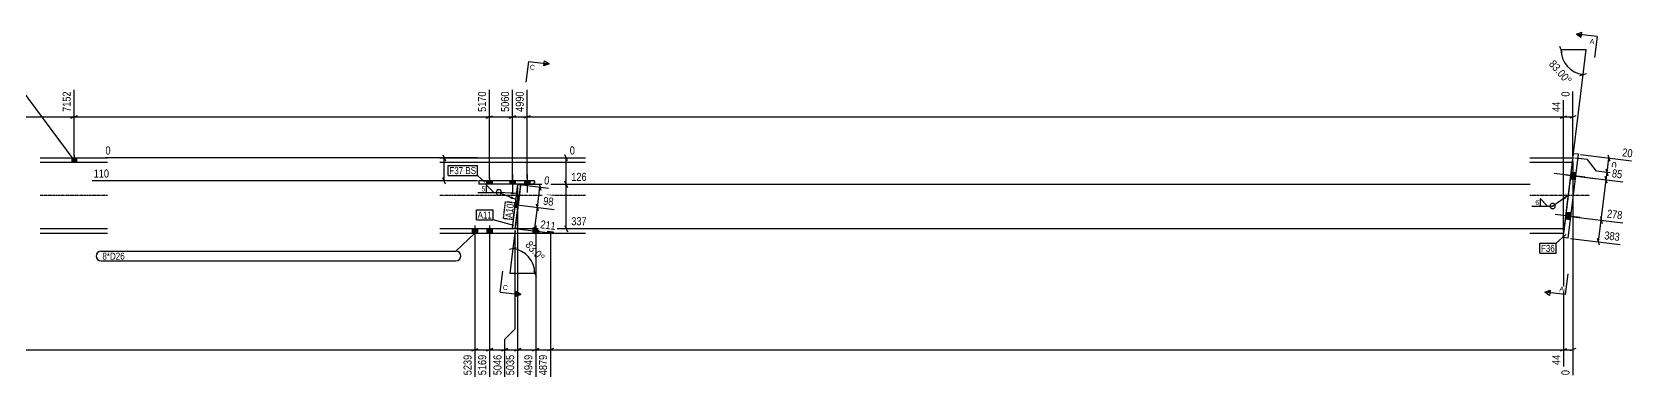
# Model space of a CAD drawing. Header units: millimetres. Extents: x 23 to 83937, y 8 to 4911.
# Drawn here: x 7863 to 15512, y 204 to 1847 of the extents above; entities that cross this region are included whole.
import ezdxf

# ---------------------------------------------------------------- set-up
doc = ezdxf.new("R2010")
doc.units = ezdxf.units.MM
doc.linetypes.add('DXK_LINE_DOT2', pattern=[3.9198, 1.9599, -1.9599])
doc.linetypes.add('DXK_LINE_DOT3', pattern=[5.9187, 2.979, -0.9799, 0.9799, -0.9799])
for name, color, linetype in [('MÅLSÆTNING', 7, 'Continuous'), ('STÅL', 7, 'Continuous'), ('TEKST', 7, 'Continuous')]:
    doc.layers.add(name, color=color, linetype=linetype)
doc.styles.add('Arial', font='ARIAL.TTF', dxfattribs={"height": 0.2})
doc.styles.add('Arial Narrow', font='ARIALN.TTF', dxfattribs={"height": 0.2})

msp = doc.modelspace()

# ---------------------------------------------------------------- hatches: boundary and pattern name
at = {"layer": 'STÅL', "linetype": 'Continuous'}
for points in [[(8074.4, 1248), (8052.4, 1248), (8052.4, 1225.5), (8074.4, 1225.5)], [(15227.7, 1144.2), (15231.7, 1176.9), (15206.9, 1180), (15202.9, 1147.2)], [(15227.7, 1144.2), (15231.7, 1176.9), (15206.9, 1180), (15202.9, 1147.2)], [(10032.3, 1123), (10058.3, 1123), (10058.3, 1138), (10032.3, 1138)], [(10168.3, 1138), (10142.3, 1138), (10142.3, 1123), (10168.3, 1123)], [(10238.3, 1138), (10212.3, 1138), (10212.3, 1123), (10238.3, 1123)], [(10169.6, 1037.9), (10166.5, 1012.1), (10181.3, 1010.3), (10184.5, 1036.1)], [(15183.4, 988.1), (15179.3, 955.3), (15204.1, 952.3), (15208.2, 985)], [(15183.4, 988.1), (15179.3, 955.3), (15204.1, 952.3), (15208.2, 985)], [(9989.2, 910.5), (9963.2, 910.5), (9963.2, 888), (9989.2, 888)], [(9989.2, 910.5), (9963.2, 910.5), (9963.2, 888), (9989.2, 888)], [(10059.2, 910.5), (10033.2, 910.5), (10033.2, 888), (10059.2, 888)], [(10059.2, 910.5), (10033.2, 910.5), (10033.2, 888), (10059.2, 888)], [(10279.2, 910.5), (10253.2, 910.5), (10253.2, 888), (10279.2, 888)], [(10279.2, 910.5), (10253.2, 910.5), (10253.2, 888), (10279.2, 888)], [(10349.2, 910.5), (10323.2, 910.5), (10323.2, 888), (10349.2, 888)], [(10349.2, 910.5), (10323.2, 910.5), (10323.2, 888), (10349.2, 888)]]:
    msp.add_hatch(color=96, dxfattribs=at).paths.add_polyline_path(points)
at = {"layer": 'TEKST', "linetype": 'Continuous'}
for color, points in [(30, [(10304.6, 1686), (10306.1, 1698.4), (10330.9, 1695.3)]), (3, [(10150, 1085.8), (10174.5, 1078), (10149.2, 1073.3)]), (3, [(15168.9, 1059.2), (15193.2, 1068), (15175.9, 1048.9)]), (30, [(15107.6, 617.2), (15106.1, 604.8), (15081.3, 607.9)])]:
    msp.add_hatch(color=color, dxfattribs=at).paths.add_polyline_path(points)

# ---------------------------------------------------------------- linework, layer by layer
at = {"layer": 'MÅLSÆTNING', "color": 7, "linetype": 'Continuous'}
for p, q in [((15164.7, 1749.4), (15152.7, 1779.4)), ((15158.7, 1764.4), (15278.7, 1764.4)), ((15264.1, 1645.3), (15278.7, 1764.4)), ((15216.5, 1257.9), (15264.1, 1645.3)), ((15248.4, 1641.2), (15279.7, 1649.5)), ((8063.4, 1258), (8063.4, 1571.7)), ((10045.3, 1148), (10045.3, 1571.7)), ((10045.3, 1148), (10045.3, 1571.7)), ((10155.3, 1140.5), (10155.3, 1571.7)), ((10225.3, 1148), (10225.3, 1571.7)), ((10225.3, 1148), (10225.3, 1571.7)), ((15171.1, 898), (15171.1, 1522.9)), ((7663.1, 1442.6), (8063.4, 1442.6)), ((8048.4, 1436.6), (8078.4, 1448.6)), ((10030.3, 1436.6), (10060.3, 1448.6)), ((10140.3, 1436.6), (10170.3, 1448.6)), ((10155.3, 1442.6), (10225.3, 1442.6)), ((10240.3, 1448.6), (10210.3, 1436.6)), ((10240.3, 1448.6), (10210.3, 1436.6)), ((10225.3, 1442.6), (15171.1, 1442.6)), ((15156.1, 1436.6), (15186.1, 1448.6)), ((15156.1, 1436.6), (15186.1, 1448.6)), ((15171.1, 1442.6), (15215.3, 1442.6)), ((15230.3, 1448.6), (15200.3, 1436.6)), ((9988.7, 1248), (8213.4, 1248)), ((9823.2, 1263), (9835.2, 1233)), ((9829.2, 1138), (9829.2, 1248)), ((10276.2, 1248), (10453.2, 1248)), ((10417.8, 1233), (10405.8, 1263)), ((10411.8, 1122), (10411.8, 1248)), ((15215.3, 1229.8), (15215.3, 212.1)), ((15285.3, 1239.4), (15225.2, 1246.8)), ((15285.3, 1239.4), (15225.2, 1246.8)), ((15252.4, 1263.6), (15495.9, 1233.7)), ((15328.8, 1183.7), (15285.3, 1239.4)), ((15328.8, 1183.7), (15285.3, 1239.4)), ((15378.4, 1177.6), (15386.9, 1247.1)), ((15382.8, 1262.7), (15391.1, 1231.4)), ((9835.2, 1123), (9823.2, 1153)), ((15207.4, 1163.3), (15453.9, 1133)), ((15419.5, 1172.5), (15328.8, 1183.7)), ((15419.5, 1172.5), (15328.8, 1183.7)), ((15378.3, 1127.2), (15370, 1158.5)), ((15374.1, 1142.8), (15378.4, 1177.6)), ((15382.5, 1162), (15374.3, 1193.2)), ((15374.3, 1193.2), (15382.5, 1162)), ((9988.7, 1138), (8150.1, 1138)), ((10179.9, 1112), (10179.9, 204.4)), ((10189.9, 1122), (15011.9, 1122)), ((10189.9, 1122), (15011.9, 1122)), ((10189.9, 1120.8), (10327.5, 1103.9)), ((10274.5, 1011.9), (10286.4, 1109)), ((10282.3, 1124.6), (10290.5, 1093.3)), ((10405.8, 1137), (10417.8, 1107)), ((10417.8, 1107), (10405.8, 1137)), ((10411.8, 910.8), (10411.8, 1122)), ((10178, 1023.8), (10354.2, 1002.1)), ((10178, 1023.8), (10354.2, 1002.1)), ((10278.6, 996.3), (10270.4, 1027.5)), ((10270.4, 1027.5), (10278.6, 996.3)), ((10405.8, 925.8), (10417.8, 895.8)), ((15216.1, 967.4), (15454.5, 938.2)), ((15216.1, 967.4), (15454.5, 938.2)), ((15337.9, 847.4), (15350.6, 950.9)), ((15346.5, 966.5), (15354.7, 935.3)), ((15346.5, 966.5), (15354.7, 935.3)), ((9976.2, 858), (9976.2, 204.4)), ((10046.2, 858), (10046.2, 204.4)), ((10167.9, 900.6), (10157.4, 815.5)), ((10179.1, 910.8), (15011.9, 910.8)), ((10266.2, 858), (10266.2, 204.4)), ((15171.1, 878), (15171.1, 253.1)), ((15203.4, 863.9), (15441.8, 834.6)), ((15342, 831.7), (15333.7, 863)), ((10173, 819.6), (10141.8, 811.3)), ((10157.4, 815.5), (10142.8, 696.3)), ((10262.8, 696.3), (10142.8, 696.3)), ((10256.8, 711.3), (10268.8, 681.3)), ((10119.1, 383.4), (10169.1, 433.4)), ((10119.1, 383.4), (10169.1, 433.4)), ((10119.1, 204.4), (10119.1, 383.4)), ((9961.2, 327.4), (9991.2, 339.4)), ((9976.2, 333.4), (10046.2, 333.4)), ((10061.2, 339.4), (10031.2, 327.4)), ((10104.1, 327.4), (10134.1, 339.4)), ((10164.9, 327.4), (10194.9, 339.4)), ((10179.9, 333.4), (10266.2, 333.4)), ((10281.2, 339.4), (10251.2, 327.4)), ((10351.2, 339.4), (10321.2, 327.4)), ((10351.2, 339.4), (10321.2, 327.4)), ((10336.2, 333.4), (15171.1, 333.4)), ((15156.1, 327.4), (15186.1, 339.4)), ((15156.1, 327.4), (15186.1, 339.4)), ((15171.1, 333.4), (15215.3, 333.4)), ((15230.3, 339.4), (15200.3, 327.4))]:
    msp.add_line(p, q, dxfattribs=at)
for centre, start, end in [((15278.7, 1764.4), 180, 263), ((10142.8, 696.3), 0, 83)]:
    msp.add_arc(centre, 120, start, end, dxfattribs=at)
at = {"layer": 'STÅL', "color": 2, "linetype": 'Continuous'}
for p, q in [((7902.4, 1248), (8223.9, 1248)), ((8223.9, 1225.5), (7902.4, 1225.5)), ((9808.2, 1248), (10504.2, 1248)), ((10504.2, 1225.5), (9808.2, 1225.5)), ((15009.7, 1248), (15215.3, 1248)), ((15212.5, 1225.5), (15009.7, 1225.5)), ((15168.6, 868.1), (15217.7, 1267.8)), ((15193.4, 865.1), (15242.5, 1264.8)), ((15215.3, 1248), (15212.5, 1225.5)), ((15242.5, 1264.8), (15217.7, 1267.8)), ((9995.3, 1138), (9995.3, 1123)), ((10260.3, 1138), (9995.3, 1138)), ((10260.3, 1123), (9995.3, 1123)), ((10179.9, 1122), (10154.2, 912.6)), ((10169.1, 910.8), (10194.8, 1120.2)), ((10194.8, 1120.2), (10179.9, 1122)), ((10260.3, 1123), (10260.3, 1138)), ((10170.1, 1041.6), (10185, 1039.8)), ((7902.4, 910.5), (8223.9, 910.5)), ((8223.9, 888), (7902.4, 888)), ((9808.2, 910.5), (10504.2, 910.5)), ((10504.2, 888), (9808.2, 888)), ((10154.2, 912.6), (10169.1, 910.8)), ((15009.7, 910.5), (15173.8, 910.5)), ((15171.1, 888), (15009.7, 888)), ((15193.4, 865.1), (15168.6, 868.1)), ((15173.8, 910.5), (15171.1, 888))]:
    msp.add_line(p, q, dxfattribs=at)
at = {"layer": 'STÅL', "color": 96, "linetype": 'Continuous'}
for p, q in [((8052.4, 1248), (8052.4, 1225.5)), ((8063.4, 1261), (8063.4, 1225.5)), ((8074.4, 1248), (8074.4, 1225.5)), ((10045.3, 1153), (10045.3, 1123)), ((10155.3, 1168), (10155.3, 1083)), ((10225.3, 1168), (10225.3, 1083)), ((15273.4, 1155.2), (15125.5, 1173.4)), ((15171.2, 1167.8), (15319.1, 1149.6)), ((15231.7, 1176.9), (15206.9, 1180)), ((15206.9, 1180), (15231.7, 1176.9)), ((10032.3, 1138), (10032.3, 1123)), ((10058.3, 1138), (10058.3, 1123)), ((10142.3, 1138), (10142.3, 1123)), ((10168.3, 1138), (10168.3, 1123)), ((10212.3, 1138), (10212.3, 1123)), ((10238.3, 1138), (10238.3, 1123)), ((15227.7, 1144.2), (15202.9, 1147.2)), ((15202.9, 1147.2), (15227.7, 1144.2)), ((10153.1, 1026.8), (10182.9, 1023.2)), ((10166.5, 1012.1), (10181.3, 1010.3)), ((10169.6, 1037.9), (10184.5, 1036.1)), ((9976.2, 925.5), (9976.2, 820.5)), ((9976.2, 925.5), (9976.2, 820.5)), ((10046.2, 925.5), (10046.2, 820.5)), ((10046.2, 925.5), (10046.2, 820.5)), ((10266.2, 925.5), (10266.2, 820.5)), ((10266.2, 925.5), (10266.2, 820.5)), ((10336.2, 925.5), (10336.2, 820.5)), ((10336.2, 925.5), (10336.2, 820.5)), ((15249.8, 963.3), (15131.7, 977.8)), ((15249.8, 963.3), (15131.7, 977.8)), ((15204.1, 952.3), (15179.3, 955.3)), ((15204.1, 952.3), (15179.3, 955.3)), ((15208.2, 985), (15183.4, 988.1)), ((15208.2, 985), (15183.4, 988.1)), ((9963.2, 910.5), (9963.2, 888)), ((9963.2, 910.5), (9963.2, 888)), ((9989.2, 910.5), (9989.2, 888)), ((9989.2, 910.5), (9989.2, 888)), ((10033.2, 910.5), (10033.2, 888)), ((10033.2, 910.5), (10033.2, 888)), ((10059.2, 910.5), (10059.2, 888)), ((10059.2, 910.5), (10059.2, 888)), ((10253.2, 910.5), (10253.2, 888)), ((10253.2, 910.5), (10253.2, 888)), ((10279.2, 910.5), (10279.2, 888)), ((10279.2, 910.5), (10279.2, 888)), ((10323.2, 910.5), (10323.2, 888)), ((10323.2, 910.5), (10323.2, 888)), ((10349.2, 910.5), (10349.2, 888)), ((10349.2, 910.5), (10349.2, 888))]:
    msp.add_line(p, q, dxfattribs=at)
at = {"layer": 'STÅL', "color": 7, "linetype": 'DXK_LINE_DOT2'}
for p, q in [((15212.5, 1225.5), (15173.8, 910.5)), ((10260.3, 1138), (9995.3, 1138)), ((9995.3, 1138), (9995.3, 1123)), ((10260.3, 1123), (9995.3, 1123)), ((10179.9, 1122), (10154.2, 912.6)), ((10194.8, 1120.2), (10169.1, 910.8)), ((10179.9, 1122), (10194.8, 1120.2)), ((10260.3, 1138), (10260.3, 1123)), ((10185, 1039.8), (10170.1, 1041.6)), ((10154.2, 912.6), (10169.1, 910.8))]:
    msp.add_line(p, q, dxfattribs=at)
at = {"layer": 'STÅL', "color": 96, "linetype": 'DXK_LINE_DOT2'}
for p, q in [((10045.3, 1153), (10045.3, 1123)), ((10155.3, 1168), (10155.3, 1083)), ((10225.3, 1168), (10225.3, 1083)), ((10032.3, 1138), (10032.3, 1123)), ((10058.3, 1138), (10058.3, 1123)), ((10142.3, 1138), (10142.3, 1123)), ((10168.3, 1138), (10168.3, 1123)), ((10212.3, 1138), (10212.3, 1123)), ((10238.3, 1138), (10238.3, 1123))]:
    msp.add_line(p, q, dxfattribs=at)
at = {"layer": 'STÅL', "color": 7, "linetype": 'DXK_LINE_DOT3'}
for p, q in [((8223.9, 1068), (7902.4, 1068)), ((10504.2, 1068), (9808.2, 1068)), ((15293.2, 1068), (15009.7, 1068))]:
    msp.add_line(p, q, dxfattribs=at)
at = {"layer": 'TEKST', "color": 30, "linetype": 'Continuous'}
for p, q in [((15232.3, 1838), (15255.6, 1822.5)), ((10304.6, 1686), (10307.7, 1710.8)), ((10330.9, 1695.3), (10304.6, 1686)), ((10307.7, 1710.8), (10330.9, 1695.3)), ((15081.3, 607.9), (15107.6, 617.2)), ((15107.6, 617.2), (15104.5, 592.4)), ((15104.5, 592.4), (15081.3, 607.9))]:
    msp.add_line(p, q, dxfattribs=at)
at = {"layer": 'TEKST', "color": 3, "linetype": 'Continuous'}
for p, q in [((10174.5, 1078), (10090.5, 1083.2)), ((15193.2, 1068), (15119.2, 1018.3))]:
    msp.add_line(p, q, dxfattribs=at)
for centre, start, end in [((10090.5, 1083.2), 90, 270), ((10090.5, 1083.2), 270, 90), ((15119.2, 1018.3), 90, 270), ((15119.2, 1018.3), 270, 90)]:
    msp.add_arc(centre, 12.5, start, end, dxfattribs=at)

# ---------------------------------------------------------------- wipeouts: each hides what was drawn before it
at = {"color": 0, "linetype": 'Continuous'}
msp.add_wipeout([(10260.9, 1666.1), (10264, 1690.9), (10240.1, 1693.9), (10237, 1669.1)], dxfattribs=at).dxf.layer = 'TEKST'
at = {"color": 0}
for points in [[(9879.7, 762.5), (9879.7, 797.5), (8198.7, 797.5), (8198.7, 762.5)], [(15129.1, 799.7), (15129.1, 834.7), (15063.1, 834.7), (15063.1, 799.7)]]:
    msp.add_wipeout(points, dxfattribs=at).dxf.layer = 'TEKST'

# ---------------------------------------------------------------- next in the draw order: linework, layer by layer
at = {"layer": 'TEKST', "color": 7, "linetype": 'Continuous'}
msp.add_line((10231.7, 1707.5), (10330.9, 1695.3), dxfattribs=at)

# ---------------------------------------------------------------- next in the draw order: texts
at = {"layer": 'TEKST', "color": 3, "linetype": 'Continuous', "style": 'Arial'}
msp.add_text('C', height=23.9, rotation=-7.00154, dxfattribs=at).set_placement((10237, 1669.1))

# ---------------------------------------------------------------- next in the draw order: wipeouts: each hides what was drawn before it
at = {"color": 0}
for points, layer in [([(15184.7, 1583.1), (15226.7, 1620.2), (15129.2, 1730.4), (15087.3, 1693.3)], 'MÅLSÆTNING'), ([(10284.2, 739.5), (10326.1, 776.6), (10244.8, 868.5), (10202.9, 831.4)], 'MÅLSÆTNING'), ([(9920.4, 1170.4), (9920.4, 1205.4), (9854.3, 1205.4), (9854.3, 1170.4)], 'TEKST'), ([(15053.7, 1021.3), (15053.7, 1050.3), (15034.5, 1050.3), (15034.5, 1021.3)], 'TEKST'), ([(10057.4, 958.6), (10057.4, 993.6), (9989.2, 993.6), (9989.2, 958.6)], 'TEKST'), ([(9879.7, 762.5), (9879.7, 797.5), (8198.7, 797.5), (8198.7, 762.5)], 'TEKST'), ([(15129.1, 799.7), (15129.1, 834.7), (15063.1, 834.7), (15063.1, 799.7)], 'TEKST')]:
    msp.add_wipeout(points, dxfattribs=at).dxf.layer = layer
at = {"color": 0, "linetype": 'Continuous'}
for points, layer in [([(8055.4, 1572.4), (7999.4, 1572.4), (7999.4, 1458.9), (8055.4, 1458.9)], 'MÅLSÆTNING'), ([(10217.3, 1572.4), (10161.3, 1572.4), (10161.3, 1458.9), (10217.3, 1458.9)], 'MÅLSÆTNING'), ([(9820.2, 1256), (9820.2, 1312), (8205.4, 1312), (8205.4, 1256)], 'MÅLSÆTNING'), ([(10461.2, 1256), (10461.2, 1312), (10420.8, 1312), (10420.8, 1256)], 'MÅLSÆTNING'), ([(15504.8, 1240.6), (15511.6, 1296.2), (15447.4, 1304.1), (15440.5, 1248.5)], 'MÅLSÆTNING'), ([(9812.9, 1146), (9812.9, 1202), (8149.4, 1202), (8149.4, 1146)], 'MÅLSÆTNING'), ([(10336.4, 1110.9), (10343.2, 1166.5), (10303.2, 1171.4), (10296.3, 1115.8)], 'MÅLSÆTNING'), ([(15012.7, 1130), (15012.7, 1186), (10428.1, 1186), (10428.1, 1130)], 'MÅLSÆTNING'), ([(15012.7, 918.8), (15012.7, 974.8), (10428.1, 974.8), (10428.1, 918.8)], 'MÅLSÆTNING'), ([(10038.2, 317.2), (9982.2, 317.2), (9982.2, 203.7), (10038.2, 203.7)], 'MÅLSÆTNING'), ([(10258.2, 317.2), (10202.2, 317.2), (10202.2, 203.7), (10258.2, 203.7)], 'MÅLSÆTNING'), ([(15207.3, 244.4), (15151.3, 244.4), (15151.3, 204.1), (15207.3, 204.1)], 'MÅLSÆTNING'), ([(15317.1, 1789.8), (15320.1, 1814.6), (15298.1, 1817.3), (15295, 1792.5)], 'TEKST')]:
    msp.add_wipeout(points, dxfattribs=at).dxf.layer = layer

# ---------------------------------------------------------------- next in the draw order: hatches: boundary and pattern name
at = {"layer": 'TEKST', "linetype": 'Continuous'}
msp.add_hatch(color=30, dxfattribs=at).paths.add_polyline_path([(15257.1, 1834.9), (15255.6, 1822.5), (15232.3, 1838)])

# ---------------------------------------------------------------- next in the draw order: linework, layer by layer
at = {"layer": 'MÅLSÆTNING', "color": 7, "linetype": 'Continuous'}
for p, q in [((8063.4, 1258), (8063.4, 1571.7)), ((10155.3, 1140.5), (10155.3, 1571.7)), ((15215.3, 1258), (15215.3, 1564)), ((8078.4, 1448.6), (8048.4, 1436.6)), ((8063.4, 1442.6), (10045.3, 1442.6)), ((10045.3, 1442.6), (10155.3, 1442.6)), ((10170.3, 1448.6), (10140.3, 1436.6)), ((10179.9, 1112), (10179.9, 204.4)), ((10260.7, 899.5), (10274.5, 1011.9)), ((9976.2, 858), (9976.2, 204.4)), ((10046.2, 858), (10046.2, 204.4)), ((10164.2, 911.4), (10364.6, 886.8)), ((10169.1, 433.4), (10169.1, 900.8)), ((10169.1, 433.4), (10169.1, 900.8)), ((10264.8, 883.9), (10256.6, 915.2)), ((10266.2, 858), (10266.2, 204.4)), ((10336.2, 858), (10336.2, 204.4)), ((10336.2, 858), (10336.2, 204.4)), ((15171.1, 878), (15171.1, 253.1)), ((6060.3, 333.4), (9976.2, 333.4)), ((9961.2, 327.4), (9991.2, 339.4)), ((10031.2, 327.4), (10061.2, 339.4)), ((10119.1, 333.4), (10179.9, 333.4)), ((10194.9, 339.4), (10164.9, 327.4)), ((10251.2, 327.4), (10281.2, 339.4)), ((10266.2, 333.4), (10336.2, 333.4))]:
    msp.add_line(p, q, dxfattribs=at)
at = {"layer": 'TEKST', "color": 30, "linetype": 'Continuous'}
for p in [(15232.3, 1838), (15255.6, 1822.5)]:
    msp.add_line(p, (15258.6, 1847.3), dxfattribs=at)
at = {"layer": 'TEKST', "color": 7, "linetype": 'Continuous'}
for p, q in [((15331.6, 1825.8), (15232.3, 1838)), ((15331.6, 1825.8), (15319.4, 1726.5)), ((10231.7, 1707.5), (10219.5, 1608.2)), ((8063.4, 1236.7), (7770.7, 1631.1)), ((9976.2, 889.2), (9885.7, 803.5)), ((15181.8, 882.9), (15135.1, 840.7)), ((8192.7, 803.5), (9885.7, 803.5)), ((15057.1, 840.7), (15135.1, 840.7)), ((15057.1, 793.7), (15057.1, 840.7)), ((15057.1, 793.7), (15135.1, 793.7)), ((15135.1, 793.7), (15135.1, 840.7)), ((8192.7, 756.5), (9885.7, 756.5))]:
    msp.add_line(p, q, dxfattribs=at)
at = {"layer": 'TEKST', "color": 3, "linetype": 'Continuous'}
for p, q in [((15019, 1018.3), (15119.2, 1018.3)), ((15094.6, 1018.3), (15058.9, 1054.1)), ((15058.9, 1054.1), (15058.9, 1018.3)), ((15058.9, 1018.3), (15094.6, 1018.3))]:
    msp.add_line(p, q, dxfattribs=at)
at = {"layer": 'TEKST', "color": 7, "linetype": 'Continuous'}
for centre, start, end in [((8192.7, 780), 90, 270), ((9885.7, 780), 270, 90)]:
    msp.add_arc(centre, 23.5, start, end, dxfattribs=at)

# ---------------------------------------------------------------- next in the draw order: texts
at = {"layer": 'MÅLSÆTNING', "color": 3, "style": 'Arial Narrow'}
for s, p in [('83.00°', (15098.6, 1692.6)), ('83.0°', (10214.2, 830.7))]:
    msp.add_text(s, height=38.18, rotation=-48.50088, dxfattribs=at).set_placement(p)
at = {"layer": 'MÅLSÆTNING', "color": 3, "linetype": 'Continuous', "style": 'Arial Narrow'}
for s, height, rotation, p in [('7152', 38.18, 90.00021, (8047.4, 1466.9)), ('4990', 38.18, 90.00021, (10209.3, 1466.9)), ('20', 38.18, -7.00154, (15449.4, 1255.5)), ('0', 38.2, -7.00154, (10305.2, 1122.8)), ('5169', 38.18, 90.00021, (10030.2, 211.7)), ('4949', 38.18, 90.00021, (10250.2, 211.7)), ('0', 38.2, 90.00021, (15199.3, 212.1))]:
    msp.add_text(s, height=height, rotation=rotation, dxfattribs=at).set_placement(p)
for s, height, p in [('0', 38.2, (8213.4, 1264)), ('0', 38.2, (10428.8, 1264)), ('110', 38.18, (8157.4, 1154)), ('126', 38.18, (10436.1, 1138)), ('337', 38.18, (10436.1, 926.8))]:
    msp.add_text(s, height=height, dxfattribs=at).set_placement(p)
at = {"layer": 'TEKST', "color": 3, "linetype": 'Continuous', "style": 'Arial'}
msp.add_text('A', height=23.9, rotation=-7.00154, dxfattribs=at).set_placement((15295, 1792.5))
at = {"layer": 'TEKST', "color": 3, "style": 'Arial Narrow'}
for s, height, p in [('6', 23.9, (15036.5, 1023.3)), ('8*D26', 33.4, (8198.7, 762.5)), ('F36', 33.4, (15063.1, 799.7))]:
    msp.add_text(s, height=height, dxfattribs=at).set_placement(p)

# ---------------------------------------------------------------- next in the draw order: wipeouts: each hides what was drawn before it
at = {"color": 0}
for points in [[(9920.4, 1170.4), (9920.4, 1205.4), (9854.3, 1205.4), (9854.3, 1170.4)], [(10057.4, 958.6), (10057.4, 993.6), (9989.2, 993.6), (9989.2, 958.6)]]:
    msp.add_wipeout(points, dxfattribs=at).dxf.layer = 'TEKST'

# ---------------------------------------------------------------- next in the draw order: linework, layer by layer
at = {"layer": 'TEKST', "color": 7, "linetype": 'Continuous'}
for p, q in [((9848.3, 1164.4), (9848.3, 1211.4)), ((9983.2, 999.6), (10063.4, 999.6)), ((9983.2, 952.6), (9983.2, 999.6)), ((10063.4, 952.6), (10063.4, 999.6)), ((9983.2, 952.6), (10063.4, 952.6))]:
    msp.add_line(p, q, dxfattribs=at)

# ---------------------------------------------------------------- next in the draw order: texts
at = {"layer": 'TEKST', "color": 3, "style": 'Arial Narrow'}
msp.add_text('A11', height=33.4, dxfattribs=at).set_placement((9989.2, 958.6))

# ---------------------------------------------------------------- next in the draw order: wipeouts: each hides what was drawn before it
at = {"color": 0, "linetype": 'Continuous'}
for points, layer in [([(10147.3, 1572.4), (10091.3, 1572.4), (10091.3, 1458.9), (10147.3, 1458.9)], 'MÅLSÆTNING'), ([(15207.3, 1572), (15151.3, 1572), (15151.3, 1531.6), (15207.3, 1531.6)], 'MÅLSÆTNING'), ([(15428.4, 1179.5), (15435.2, 1235.1), (15395.1, 1240), (15388.3, 1184.4)], 'MÅLSÆTNING'), ([(10355.9, 1010), (10362.7, 1065.6), (10298.5, 1073.5), (10291.6, 1017.9)], 'MÅLSÆTNING'), ([(10366.3, 894.6), (10373.1, 950.2), (10284.7, 961.1), (10277.8, 905.5)], 'MÅLSÆTNING'), ([(9968.2, 317.2), (9912.2, 317.2), (9912.2, 203.7), (9968.2, 203.7)], 'MÅLSÆTNING'), ([(10171.9, 317.2), (10115.9, 317.2), (10115.9, 203.7), (10171.9, 203.7)], 'MÅLSÆTNING'), ([(10328.2, 317.2), (10272.2, 317.2), (10272.2, 203.7), (10328.2, 203.7)], 'MÅLSÆTNING'), ([(15163.1, 317.2), (15107.1, 317.2), (15107.1, 252.4), (15163.1, 252.4)], 'MÅLSÆTNING'), ([(10132, 616.3), (10135.1, 641.1), (10111.2, 644), (10108.1, 619.2)], 'TEKST'), ([(15172.1, 609.3), (15175.2, 634.1), (15153.1, 636.8), (15150.1, 612)], 'TEKST')]:
    msp.add_wipeout(points, dxfattribs=at).dxf.layer = layer
at = {"color": 0}
for points in [[(9982, 1170.4), (9982, 1205.4), (9930.9, 1205.4), (9930.9, 1170.4)], [(10162.1, 1027.3), (10127.4, 1031.5), (10119.1, 963.8), (10153.8, 959.6)]]:
    msp.add_wipeout(points, dxfattribs=at).dxf.layer = 'TEKST'

# ---------------------------------------------------------------- next in the draw order: hatches: boundary and pattern name
at = {"layer": 'TEKST', "linetype": 'Continuous'}
msp.add_hatch(color=30, dxfattribs=at).paths.add_polyline_path([(10171.1, 598.9), (10172.7, 611.3), (10195.9, 595.8)])

# ---------------------------------------------------------------- next in the draw order: linework, layer by layer
at = {"layer": 'MÅLSÆTNING', "color": 7, "linetype": 'Continuous'}
for p, q in [((15171.1, 898), (15171.1, 1522.9)), ((10030.3, 1436.6), (10060.3, 1448.6)), ((15207.4, 1163.3), (15453.9, 1133)), ((15378.3, 1127.2), (15370, 1158.5)), ((15350.6, 950.9), (15374.1, 1142.8)), ((10119.1, 204.4), (10119.1, 383.4)), ((10046.2, 333.4), (10119.1, 333.4)), ((10134.1, 339.4), (10104.1, 327.4))]:
    msp.add_line(p, q, dxfattribs=at)
at = {"layer": 'TEKST', "color": 7, "linetype": 'Continuous'}
for p, q in [((10096.7, 608), (10108.9, 707.3)), ((15180.5, 595.7), (15192.7, 694.9)), ((10096.7, 608), (10195.9, 595.8)), ((15180.5, 595.7), (15081.3, 607.9))]:
    msp.add_line(p, q, dxfattribs=at)
at = {"layer": 'TEKST', "color": 30, "linetype": 'Continuous'}
for p, q in [((10172.7, 611.3), (10169.6, 586.5)), ((10195.9, 595.8), (10169.6, 586.5)), ((10195.9, 595.8), (10172.7, 611.3))]:
    msp.add_line(p, q, dxfattribs=at)

# ---------------------------------------------------------------- next in the draw order: texts
at = {"layer": 'MÅLSÆTNING', "color": 3, "linetype": 'Continuous', "style": 'Arial Narrow'}
for s, height, rotation, p in [('5060', 38.18, 90.00021, (10139.3, 1466.9)), ('0', 38.2, 90.00021, (15199.3, 1539.6)), ('0', 38.2, -7.00154, (15397.2, 1191.4)), ('98', 38.18, -7.00154, (10300.6, 1024.9)), ('211', 38.18, -7.00154, (10286.8, 912.5)), ('5239', 38.18, 90.00021, (9960.2, 211.7)), ('5035', 38.18, 90.00021, (10163.9, 211.7)), ('4879', 38.18, 90.00021, (10320.2, 211.7)), ('44', 38.18, 90.00021, (15155.1, 260.4))]:
    msp.add_text(s, height=height, rotation=rotation, dxfattribs=at).set_placement(p)
at = {"layer": 'TEKST', "color": 3, "linetype": 'Continuous', "style": 'Arial'}
for s, p in [('C', (10108.1, 619.2)), ('A', (15150.1, 612))]:
    msp.add_text(s, height=23.9, rotation=-7.00154, dxfattribs=at).set_placement(p)

# ---------------------------------------------------------------- next in the draw order: wipeouts: each hides what was drawn before it
at = {"color": 0}
for points in [[(9982, 1170.4), (9982, 1205.4), (9930.9, 1205.4), (9930.9, 1170.4)], [(10162.1, 1027.3), (10127.4, 1031.5), (10119.1, 963.8), (10153.8, 959.6)]]:
    msp.add_wipeout(points, dxfattribs=at).dxf.layer = 'TEKST'

# ---------------------------------------------------------------- next in the draw order: hatches: boundary and pattern name
at = {"layer": 'TEKST', "linetype": 'Continuous'}
msp.add_hatch(color=3, dxfattribs=at).paths.add_polyline_path([(10150.4, 1065.1), (10171.1, 1049.7), (10145.6, 1053.5)])
msp.add_hatch(color=3, dxfattribs=at).paths.add_polyline_path([(10150.4, 1065.1), (10171.1, 1049.7), (10145.6, 1053.5)])

# ---------------------------------------------------------------- next in the draw order: linework, layer by layer
at = {"layer": 'TEKST', "color": 7, "linetype": 'Continuous'}
for p, q in [((9848.3, 1211.4), (9988, 1211.4)), ((9848.3, 1164.4), (9988, 1164.4)), ((9988, 1164.4), (9988, 1211.4)), ((10023, 1132.5), (9988, 1164.4)), ((10162.4, 924.8), (10063.4, 952.6))]:
    msp.add_line(p, q, dxfattribs=at)
at = {"layer": 'TEKST', "color": 3, "linetype": 'Continuous'}
msp.add_line((10171.1, 1049.7), (10090.5, 1083.2), dxfattribs=at)
msp.add_line((10171.1, 1049.7), (10090.5, 1083.2), dxfattribs=at)
at = {"layer": 'TEKST', "color": 7, "linetype": 'DXK_LINE_DOT2'}
for p, q in [((10112.4, 958.6), (10122.2, 1038.2)), ((10168.8, 1032.5), (10122.2, 1038.2)), ((10159, 952.9), (10168.8, 1032.5)), ((10159, 952.9), (10112.4, 958.6))]:
    msp.add_line(p, q, dxfattribs=at)

# ---------------------------------------------------------------- next in the draw order: texts
at = {"layer": 'TEKST', "color": 3, "style": 'Arial Narrow'}
for s, p in [('F37', (9854.3, 1170.4)), ('BS', (9930.9, 1170.4))]:
    msp.add_text(s, height=33.4, dxfattribs=at).set_placement(p)
msp.add_text('A10', height=33.4, rotation=82.99867, dxfattribs=at).set_placement((10153.8, 959.6))

# ---------------------------------------------------------------- next in the draw order: wipeouts: each hides what was drawn before it
at = {"color": 0, "linetype": 'Continuous'}
for points in [[(10037.3, 1572.4), (9981.3, 1572.4), (9981.3, 1458.9), (10037.3, 1458.9)], [(15163.1, 1523.6), (15107.1, 1523.6), (15107.1, 1458.9), (15163.1, 1458.9)], [(15455.6, 1140.9), (15462.4, 1196.5), (15398.1, 1204.4), (15391.3, 1148.8)], [(15456.2, 946), (15463, 1001.6), (15374.6, 1012.5), (15367.7, 956.9)], [(10111.1, 317.2), (10055.1, 317.2), (10055.1, 203.7), (10111.1, 203.7)]]:
    msp.add_wipeout(points, dxfattribs=at).dxf.layer = 'MÅLSÆTNING'

# ---------------------------------------------------------------- next in the draw order: texts
at = {"layer": 'MÅLSÆTNING', "color": 3, "linetype": 'Continuous', "style": 'Arial Narrow'}
for s, rotation, p in [('5170', 90.00021, (10029.3, 1466.9)), ('44', 90.00021, (15155.1, 1466.9)), ('85', -7.00154, (15400.2, 1155.8)), ('278', -7.00154, (15376.6, 963.8)), ('5046', 90.00021, (10103.1, 211.7))]:
    msp.add_text(s, height=38.18, rotation=rotation, dxfattribs=at).set_placement(p)

# ---------------------------------------------------------------- next in the draw order: wipeouts: each hides what was drawn before it
at = {"color": 0, "linetype": 'Continuous'}
msp.add_wipeout([(15443.5, 842.4), (15450.3, 898), (15361.8, 908.9), (15355, 853.3)], dxfattribs=at).dxf.layer = 'MÅLSÆTNING'
at = {"color": 0}
msp.add_wipeout([(10025, 1086.2), (10025, 1115.2), (10005.8, 1115.2), (10005.8, 1086.2)], dxfattribs=at).dxf.layer = 'TEKST'

# ---------------------------------------------------------------- next in the draw order: linework, layer by layer
at = {"layer": 'TEKST', "color": 3, "linetype": 'Continuous'}
for p, q in [((9990.3, 1083.2), (10090.5, 1083.2)), ((10065.9, 1083.2), (10030.2, 1118.9)), ((10030.2, 1118.9), (10030.2, 1083.2)), ((10030.2, 1083.2), (10065.9, 1083.2))]:
    msp.add_line(p, q, dxfattribs=at)

# ---------------------------------------------------------------- next in the draw order: texts
at = {"layer": 'MÅLSÆTNING', "color": 3, "linetype": 'Continuous', "style": 'Arial Narrow'}
msp.add_text('383', height=38.18, rotation=-7.00154, dxfattribs=at).set_placement((15363.9, 860.3))
at = {"layer": 'TEKST', "color": 3, "style": 'Arial Narrow'}
msp.add_text('5', height=23.9, dxfattribs=at).set_placement((10007.8, 1088.2))

doc.saveas('drawing.dxf')
